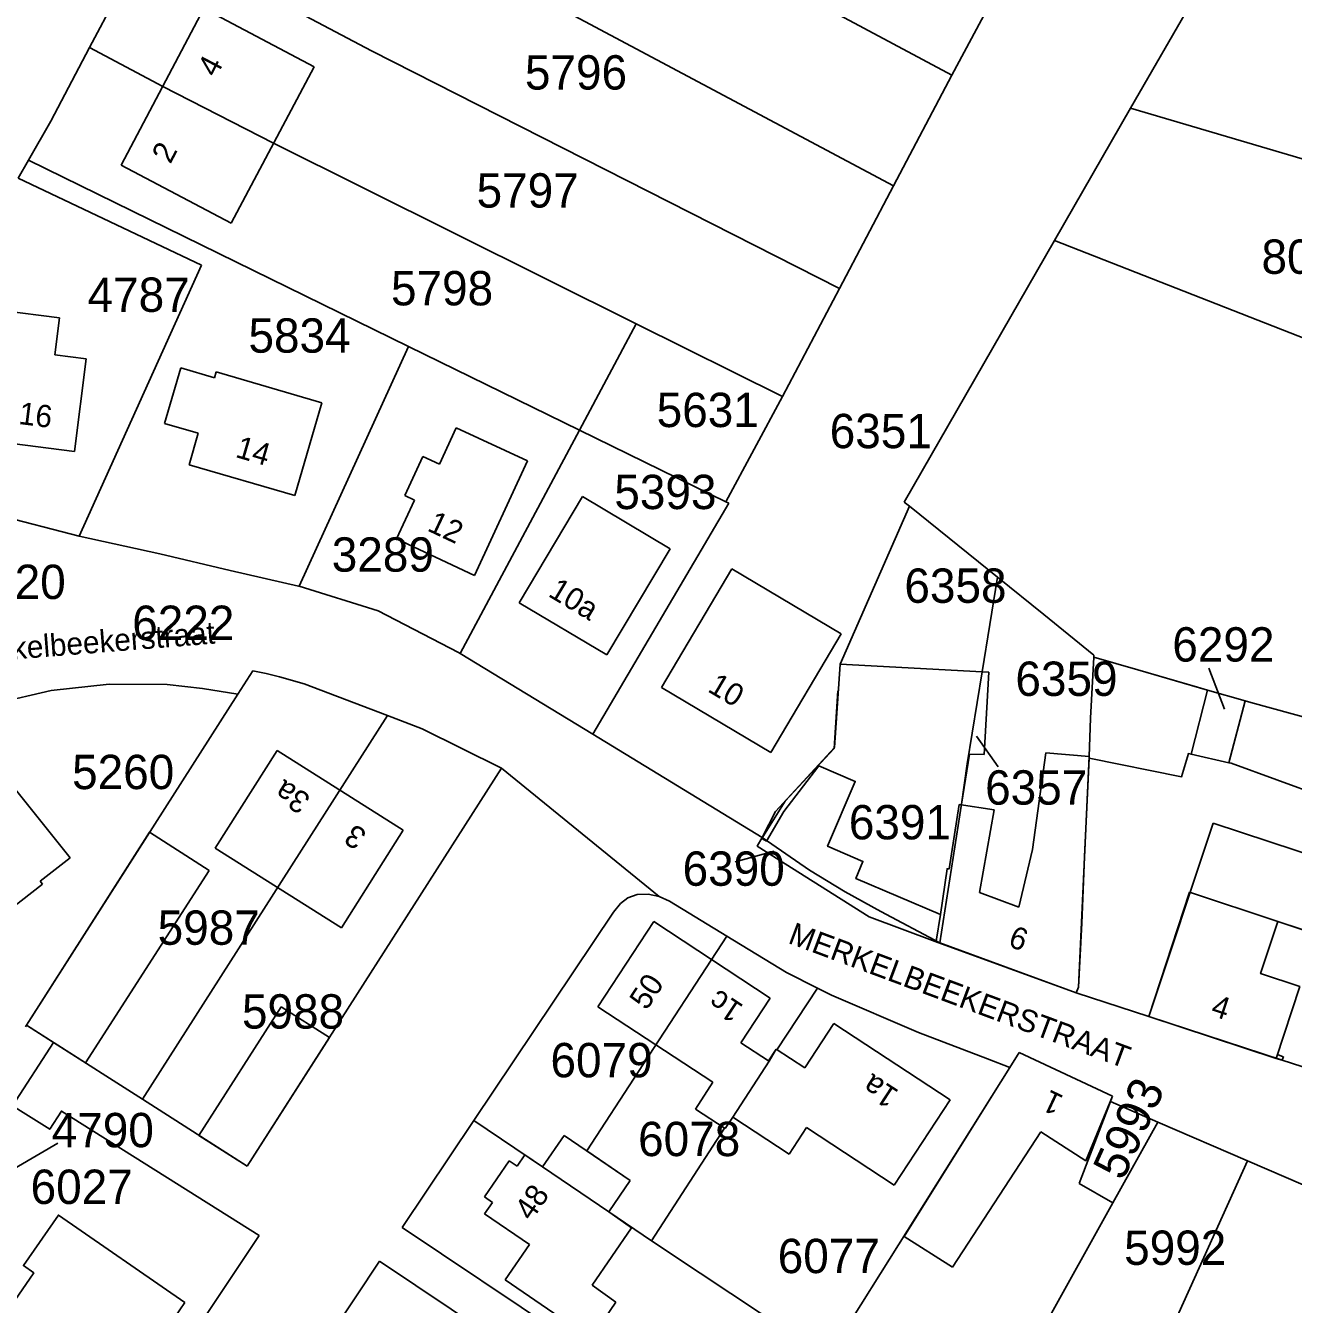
# Model space of a CAD drawing. Extents: x 191922 to 199923, y 328959 to 333350.
# Drawn here: x 196274.9 to 196374.6, y 331196.6 to 331297.2 of the extents above; entities that cross this region are included whole.
import ezdxf

# ---------------------------------------------------------------- set-up
doc = ezdxf.new("R2010")
doc.units = 0
for name, color, linetype in [('bouwvlak', 7, 'Continuous'), ('enkelbestemming', 7, 'Continuous'), ('Level 6', 7, 'Continuous'), ('maatvoering - maximum aantal wooneenheden', 7, 'Continuous'), ('Maatvoering_symbolen', 7, 'Continuous'), ('recreatiewoning', 7, 'Continuous')]:
    doc.layers.add(name, color=color, linetype=linetype)

msp = doc.modelspace()

# ---------------------------------------------------------------- linework, layer by layer
at = {"layer": 'bouwvlak'}
for p, q in [((196367.96, 331246.64), (196369.21, 331243.42)), ((196351.41, 331238.88), (196349.71, 331241.29)), ((196330.72, 331231.39), (196333.8, 331232.23)), ((196277.45, 331209.29), (196266.9, 331203.1))]:
    msp.add_line(p, q, dxfattribs=at)
at = {"layer": 'Level 6'}
for p, q in [((196294.07, 331321.96), (196347.77, 331293.27)), ((196301.13, 331306.97), (196343.18, 331284.55)), ((196284.69, 331304.39), (196279.96, 331295.43)), ((196347.77, 331293.27), (196353.76, 331304.52)), ((196361.82, 331290.66), (196368.15, 331301.65)), ((196296.47, 331298.16), (196302.12, 331295.17)), ((196279.96, 331295.43), (196276.91, 331289.64)), ((196279.96, 331295.43), (196285.72, 331292.38)), ((196302.12, 331295.17), (196338.93, 331276.49)), ((196343.18, 331284.55), (196347.77, 331293.27)), ((196285.72, 331292.38), (196294.43, 331287.91)), ((196355.84, 331280.26), (196361.82, 331290.66)), ((196388.34, 331282.84), (196361.82, 331290.66)), ((196276.91, 331289.64), (196275.15, 331286.58)), ((196294.43, 331287.91), (196322.94, 331273.72)), ((196275.15, 331286.58), (196274.34, 331285.17)), ((196275.15, 331286.58), (196305.03, 331271.93)), ((196274.34, 331285.17), (196288.77, 331278.31)), ((196338.93, 331276.49), (196343.18, 331284.55)), ((196355.84, 331280.26), (196344.01, 331259.69)), ((196384.21, 331269.13), (196355.84, 331280.26)), ((196288.77, 331278.31), (196279.15, 331257)), ((196334.45, 331267.99), (196338.93, 331276.49)), ((196318.48, 331265.35), (196322.94, 331273.72)), ((196334.45, 331267.99), (196322.94, 331273.72)), ((196296.45, 331253.07), (196305.03, 331271.93)), ((196318.48, 331265.35), (196305.03, 331271.93)), ((196330, 331259.71), (196334.45, 331267.99)), ((196309.11, 331247.78), (196318.48, 331265.35)), ((196318.48, 331265.35), (196330, 331259.71)), ((196272.14, 331258.82), (196279.15, 331257)), ((196330.22, 331259.6), (196319.52, 331241.43)), ((196330, 331259.71), (196330.22, 331259.6)), ((196338.97, 331246.94), (196344.43, 331259.36)), ((196344.01, 331259.69), (196344.43, 331259.36)), ((196351.35, 331253.78), (196344.43, 331259.36)), ((196285.49, 331255.62), (196279.15, 331257)), ((196285.49, 331255.62), (196291.01, 331254.32)), ((196291.01, 331254.32), (196296.38, 331253.09)), ((196350.14, 331246.35), (196351.35, 331253.78)), ((196354.99, 331250.84), (196351.35, 331253.78)), ((196296.38, 331253.09), (196296.45, 331253.07)), ((196302.65, 331251.13), (196296.45, 331253.07)), ((196302.65, 331251.13), (196308.97, 331247.86)), ((196358.93, 331247.65), (196354.99, 331250.84)), ((196308.97, 331247.86), (196309.11, 331247.78)), ((196319.52, 331241.43), (196309.11, 331247.78)), ((196338.97, 331246.94), (196338.53, 331240.39)), ((196350.14, 331246.35), (196338.97, 331246.94)), ((196358.92, 331247.49), (196358.67, 331242.69)), ((196358.93, 331247.65), (196358.92, 331247.49)), ((196362.39, 331246.5), (196358.92, 331247.49)), ((196292.79, 331246.43), (196291.61, 331244.58)), ((196292.79, 331246.43), (196293.83, 331246.21)), ((196293.83, 331246.21), (196294.89, 331245.96)), ((196294.89, 331245.96), (196296.82, 331245.41)), ((196350.14, 331246.35), (196348.97, 331239.1)), ((196350.66, 331246.32), (196350.14, 331246.35)), ((196350.31, 331239.83), (196350.66, 331246.32)), ((196367.07, 331245.14), (196362.39, 331246.5)), ((196272.49, 331243.83), (196276.94, 331244.87)), ((196276.94, 331244.87), (196281.49, 331245.38)), ((196281.49, 331245.38), (196286.06, 331245.35)), ((196286.06, 331245.35), (196288.84, 331245.03)), ((196288.84, 331245.03), (196291.61, 331244.58)), ((196296.82, 331245.41), (196303.39, 331242.91)), ((196366.58, 331239.86), (196367.87, 331244.91)), ((196367.87, 331244.91), (196367.07, 331245.14)), ((196370.84, 331244.06), (196367.87, 331244.91)), ((196291.61, 331244.58), (196274.99, 331218.55)), ((196369.54, 331239.2), (196370.84, 331244.06)), ((196371.28, 331243.94), (196370.84, 331244.06)), ((196376.15, 331242.59), (196371.28, 331243.94)), ((196284.12, 331212.73), (196303.39, 331242.91)), ((196303.39, 331242.91), (196306.12, 331241.87)), ((196358.56, 331239.69), (196358.67, 331242.69)), ((196306.12, 331241.87), (196312.34, 331238.77)), ((196332.84, 331233.31), (196319.52, 331241.43)), ((196338.53, 331240.39), (196333.9, 331235.37)), ((196348.53, 331235.95), (196349.16, 331239.87)), ((196349.16, 331239.87), (196350.31, 331239.83)), ((196357.72, 331221.56), (196358.56, 331239.69)), ((196366.58, 331239.86), (196369.54, 331239.2)), ((196312.34, 331238.77), (196292.35, 331207.47)), ((196324.75, 331228.68), (196312.34, 331238.77)), ((196348.97, 331239.1), (196348.53, 331235.95)), ((196369.54, 331239.2), (196369.73, 331239.16)), ((196369.73, 331239.16), (196402.78, 331227.1)), ((196346.81, 331225.03), (196348.53, 331235.95)), ((196333.9, 331235.37), (196332.84, 331233.31)), ((196322.28, 331228.57), (196321.7, 331228.13)), ((196323.02, 331228.83), (196322.28, 331228.57)), ((196323.87, 331228.87), (196323.02, 331228.83)), ((196323.87, 331228.87), (196324.75, 331228.68)), ((196325.56, 331228.3), (196324.75, 331228.68)), ((196363.25, 331219.23), (196366.45, 331229.03)), ((196366.45, 331229.03), (196373.4, 331226.7)), ((196321.7, 331228.13), (196321.15, 331227.45)), ((196330.08, 331225.55), (196325.56, 331228.3)), ((196321.15, 331227.45), (196310.18, 331211.05)), ((196373.4, 331226.7), (196377.41, 331225.38)), ((196323.11, 331214.92), (196330.08, 331225.55)), ((196334.77, 331222.7), (196330.08, 331225.55)), ((196346.81, 331225.03), (196357.54, 331221.1)), ((196337.21, 331221.47), (196334.77, 331222.7)), ((196357.54, 331221.1), (196357.72, 331221.56)), ((196333.99, 331216.63), (196337.21, 331221.47)), ((196338.31, 331220.91), (196337.21, 331221.47)), ((196345.14, 331217.97), (196338.31, 331220.91)), ((196357.54, 331221.1), (196363.25, 331219.23)), ((196274.92, 331218.44), (196274.99, 331218.55)), ((196274.99, 331218.55), (196277.12, 331217.19)), ((196373.73, 331215.8), (196363.25, 331219.23)), ((196350.56, 331215.92), (196345.14, 331217.97)), ((196277.12, 331217.19), (196273.89, 331212.21)), ((196284.12, 331212.73), (196277.12, 331217.19)), ((196333.4, 331215.73), (196333.95, 331216.66)), ((196333.95, 331216.66), (196333.99, 331216.63)), ((196330.53, 331211.33), (196333.4, 331215.73)), ((196352.32, 331215.24), (196350.56, 331215.92)), ((196352.32, 331215.24), (196353.06, 331216.42)), ((196353.06, 331216.42), (196360.39, 331212.97)), ((196373.73, 331215.8), (196382.64, 331212.91)), ((196319.07, 331208.67), (196323.11, 331214.92)), ((196338.01, 331192.43), (196352.32, 331215.24)), ((196292.35, 331207.47), (196284.12, 331212.73)), ((196357.78, 331206.12), (196360.23, 331212.55)), ((196360.39, 331212.97), (196360.23, 331212.55)), ((196360.23, 331212.55), (196363.96, 331210.93)), ((196304.55, 331202.64), (196310.18, 331211.05)), ((196315.58, 331207.42), (196310.18, 331211.05)), ((196329.93, 331210.43), (196330.53, 331211.33)), ((196360.43, 331204.59), (196363.96, 331210.93)), ((196363.96, 331210.93), (196371.02, 331207.88)), ((196324.14, 331201.59), (196329.88, 331210.46)), ((196329.88, 331210.46), (196329.93, 331210.43)), ((196322.47, 331206.35), (196319.07, 331208.67)), ((196364.19, 331192.78), (196371.02, 331207.88)), ((196371.02, 331207.88), (196378.62, 331204.59)), ((196320.79, 331203.89), (196315.58, 331207.42)), ((196320.79, 331203.89), (196322.47, 331206.35)), ((196360.43, 331204.59), (196357.78, 331206.12)), ((196355.08, 331194.96), (196360.43, 331204.59)), ((196324.14, 331201.59), (196320.79, 331203.89)), ((196304.55, 331202.64), (196318.15, 331193.55)), ((196283.89, 331187.93), (196293.3, 331202.02)), ((196324.14, 331201.59), (196327.96, 331199.07)), ((196302.76, 331199.99), (196295.98, 331189.82)), ((196321.36, 331187.57), (196302.76, 331199.99)), ((196327.96, 331199.07), (196338.01, 331192.43))]:
    msp.add_line(p, q, dxfattribs=at)
for points in [[(196332.84, 331233.31), (196332.46, 331232.64), (196341.26, 331227.09), (196346.46, 331225.15), (196346.81, 331225.03)], [(196332.84, 331233.31), (196336.58, 331230.74), (196339.37, 331229.05), (196342.17, 331227.49), (196346.81, 331225.03)], [(196273.89, 331212.21), (196276.83, 331210.37), (196277.74, 331211.8), (196293.3, 331202.02)]]:
    msp.add_lwpolyline(points, dxfattribs=at)
at = {"layer": 'recreatiewoning'}
for p, q in [((196282.45, 331286.19), (196288.95, 331298.51)), ((196288.95, 331298.51), (196297.62, 331293.93)), ((196297.62, 331293.93), (196291.1, 331281.62)), ((196291.1, 331281.62), (196282.45, 331286.19)), ((196273.05, 331274.75), (196277.59, 331274.18)), ((196277.59, 331274.18), (196277.22, 331271.27)), ((196277.22, 331271.27), (196279.69, 331270.96)), ((196279.69, 331270.96), (196278.78, 331263.67)), ((196285.86, 331265.87), (196287.13, 331270.24)), ((196289.77, 331269.47), (196287.13, 331270.24)), ((196289.78, 331269.46), (196289.91, 331269.93)), ((196289.91, 331269.93), (196298.23, 331267.5)), ((196298.23, 331267.5), (196296.1, 331260.2)), ((196288.5, 331265.1), (196285.86, 331265.87)), ((196287.78, 331262.63), (196288.5, 331265.1)), ((196307.47, 331262.67), (196308.79, 331265.52)), ((196308.79, 331265.52), (196314.39, 331262.93)), ((196278.78, 331263.67), (196272.83, 331264.42)), ((196304.75, 331260.21), (196306.17, 331263.27)), ((196306.17, 331263.27), (196307.47, 331262.67)), ((196314.39, 331262.93), (196310.23, 331253.92)), ((196296.1, 331260.2), (196287.78, 331262.63)), ((196304.09, 331256.81), (196305.52, 331259.84)), ((196305.52, 331259.84), (196304.75, 331260.21)), ((196313.73, 331251.78), (196318.71, 331260.12)), ((196325.6, 331256.01), (196318.71, 331260.12)), ((196310.23, 331253.92), (196304.09, 331256.81)), ((196325.6, 331256.01), (196320.63, 331247.67)), ((196324.92, 331245.1), (196330.46, 331254.45)), ((196330.46, 331254.45), (196339.07, 331249.34)), ((196320.63, 331247.67), (196313.73, 331251.78)), ((196339.07, 331249.34), (196333.52, 331239.99)), ((196333.52, 331239.99), (196324.92, 331245.1)), ((196366.58, 331239.86), (196367.87, 331244.91)), ((196369.54, 331239.2), (196370.84, 331244.06)), ((196289.84, 331232.49), (196294.7, 331240.17)), ((196294.7, 331240.17), (196304.62, 331233.89)), ((196358.56, 331239.69), (196358.55, 331239.56)), ((196278.42, 331231.72), (196273.93, 331237.35)), ((196351.08, 331235.48), (196349.94, 331228.99)), ((196284.67, 331233.73), (196274.99, 331218.55)), ((196289.37, 331230.72), (196284.67, 331233.73)), ((196304.62, 331233.89), (196299.77, 331226.22)), ((196363.25, 331219.23), (196368.31, 331234.44)), ((196276.06, 331229.89), (196278.42, 331231.72)), ((196299.77, 331226.22), (196289.84, 331232.49)), ((196353.02, 331227.83), (196354.11, 331232.36)), ((196279.63, 331215.59), (196289.37, 331230.72)), ((196266.95, 331222.4), (196276.26, 331229.64)), ((196276.26, 331229.64), (196276.06, 331229.89)), ((196349.94, 331228.99), (196353.02, 331227.83)), ((196319.92, 331220), (196324.33, 331226.71)), ((196324.33, 331226.71), (196333.47, 331220.67)), ((196346.46, 331225.15), (196357.54, 331221.1)), ((196357.72, 331221.56), (196357.54, 331221.1)), ((196333.47, 331220.67), (196331.18, 331217.18)), ((196295.03, 331220.01), (196288.56, 331209.89)), ((196298.82, 331217.59), (196295.03, 331220.01)), ((196328.96, 331214.08), (196319.92, 331220)), ((196274.99, 331218.55), (196279.63, 331215.59)), ((196336.19, 331215.2), (196338.47, 331218.69)), ((196338.47, 331218.69), (196347.63, 331212.69)), ((196363.25, 331219.23), (196373.26, 331215.95)), ((196292.35, 331207.47), (196298.82, 331217.59)), ((196331.18, 331217.18), (196333.35, 331215.76)), ((196333.35, 331215.76), (196333.95, 331216.66)), ((196333.95, 331216.66), (196336.19, 331215.2)), ((196353.06, 331216.42), (196344, 331201.93)), ((196360.39, 331212.97), (196353.06, 331216.42)), ((196373.26, 331215.95), (196373.73, 331215.8)), ((196373.82, 331216.08), (196373.36, 331216.26)), ((196373.73, 331215.8), (196373.83, 331216.1)), ((196327.6, 331211.95), (196328.96, 331214.08)), ((196347.63, 331212.69), (196343.23, 331205.99)), ((196358.3, 331207.9), (196360.39, 331212.97)), ((196329.93, 331210.43), (196327.6, 331211.95)), ((196330.53, 331211.33), (196329.93, 331210.43)), ((196334.96, 331208.42), (196330.53, 331211.33)), ((196336.32, 331210.51), (196334.96, 331208.42)), ((196343.23, 331205.99), (196336.32, 331210.51)), ((196288.56, 331209.89), (196292.35, 331207.47)), ((196315.58, 331207.42), (196317.27, 331209.89)), ((196317.27, 331209.89), (196322.47, 331206.35)), ((196347.81, 331199.53), (196354.77, 331210.17)), ((196354.77, 331210.17), (196358.3, 331207.9)), ((196311.01, 331205.05), (196312.96, 331207.89)), ((196312.96, 331207.89), (196313.58, 331207.47)), ((196313.58, 331207.47), (196314.19, 331208.36)), ((196314.19, 331208.36), (196315.58, 331207.42)), ((196322.47, 331206.35), (196320.79, 331203.89)), ((196311.63, 331204.62), (196311.01, 331205.05)), ((196311.02, 331203.73), (196311.63, 331204.62)), ((196314.56, 331201.31), (196311.02, 331203.73)), ((196320.79, 331203.89), (196322.57, 331202.63)), ((196322.57, 331202.63), (196319.47, 331198.11)), ((196344, 331201.93), (196347.81, 331199.53)), ((196312.64, 331198.54), (196314.56, 331201.31)), ((196319.39, 331193.93), (196312.64, 331198.54)), ((196319.47, 331198.11), (196321.35, 331196.79)), ((196321.35, 331196.79), (196319.39, 331193.93))]:
    msp.add_line(p, q, dxfattribs=at)
for points in [[(196358.92, 331247.49), (196362.39, 331246.5), (196367.87, 331244.91), (196370.84, 331244.06)], [(196338.8, 331244.86), (196338.5, 331240.31), (196334.66, 331236.17), (196332.83, 331233.23), (196333.2, 331233.04), (196334.54, 331235.35), (196337.3, 331238.96), (196340.17, 331237.73), (196337.99, 331232.63), (196340.77, 331231.44), (196340.22, 331230.09), (196346.87, 331227.26), (196346.53, 331225.16)], [(196354.11, 331232.36), (196355.16, 331239.97), (196358.56, 331239.69)], [(196369.54, 331239.2), (196366.58, 331239.86), (196366.36, 331239.92), (196365.83, 331238.1), (196358.55, 331239.56)], [(196358.55, 331239.56), (196358.19, 331231.83), (196357.98, 331226.58), (196357.72, 331221.56)], [(196346.87, 331227.26), (196347.39, 331230.86), (196347.55, 331230.84), (196348.35, 331235.91), (196351.08, 331235.48)], [(196373.26, 331215.95), (196375.12, 331221.59), (196372.04, 331222.61), (196373.4, 331226.7), (196377.41, 331225.38), (196379.21, 331230.84), (196368.31, 331234.44)], [(196287.46, 331196.75), (196285.47, 331193.88), (196283.43, 331195.3), (196276.79, 331185.66), (196278.86, 331184.28), (196275.11, 331178.85), (196273.05, 331180.26), (196266.42, 331170.66), (196268.47, 331169.25), (196266.5, 331166.39), (196256.53, 331173.3), (196259.27, 331177.25), (196260.09, 331176.67), (196265.18, 331184.07), (196264.35, 331184.6), (196269.67, 331192.28), (196270.5, 331191.71), (196275.56, 331199.08), (196274.76, 331199.65), (196277.5, 331203.62), (196287.46, 331196.75)]]:
    msp.add_lwpolyline(points, dxfattribs=at)

# ---------------------------------------------------------------- texts
at = {"layer": 'enkelbestemming'}
for s, p in [('5796', (196314.19, 331292.13)), ('5797', (196310.39, 331282.85)), ('807', (196372.11, 331277.64)), ('5798', (196303.66, 331275.16)), ('4787', (196279.8, 331274.65)), ('5834', (196292.45, 331271.44)), ('5631', (196324.55, 331265.59)), ('6351', (196338.16, 331263.93)), ('5393', (196321.22, 331259.14)), ('3289', (196299, 331254.22)), ('6220', (196270.05, 331252.07)), ('6358', (196344.03, 331251.77)), ('6222', (196283.31, 331248.85)), ('6292', (196365.1, 331247.15)), ('6359', (196352.76, 331244.45)), ('5260', (196278.58, 331237.12)), ('6357', (196350.38, 331235.9)), ('6391', (196339.66, 331233.17)), ('6390', (196326.59, 331229.52)), ('5987', (196285.31, 331224.88)), ('5988', (196291.94, 331218.29)), ('6079', (196316.2, 331214.46)), ('4790', (196276.98, 331208.96)), ('6078', (196323.09, 331208.26)), ('6027', (196275.32, 331204.5)), ('5992', (196361.31, 331199.71)), ('6077', (196334.07, 331199.06))]:
    msp.add_text(s, height=2.7, dxfattribs=at).set_placement(p)
msp.add_text('5993', height=2.7, rotation=65.518, dxfattribs=at).set_placement((196361.22, 331206.25))
at = {"layer": 'maatvoering - maximum aantal wooneenheden'}
for s, rotation, p in [('4', 62.2041, (196289.9, 331293.02)), ('2', 62.2041, (196286.31, 331286.22)), ('16', 352.875, (196274.32, 331265.84)), ('14', 343.7237, (196291.35, 331263.25)), ('12', 334.7684, (196306.43, 331257.48)), ('10a', 329.1739, (196315.94, 331252.33)), ('10', 329.3804, (196328.48, 331244.84)), ('3a', 147.7091, (196297.44, 331236.54)), ('3', 147.6784, (196301.86, 331233.74)), ('6', 339.914, (196352.11, 331224.79)), ('50', 56.6757, (196323.76, 331219.66)), ('1c', 146.5484, (196331.47, 331220.08)), ('4', 341.8732, (196368.04, 331219.35)), ('1a', 146.7551, (196343.68, 331213.37)), ('1', 154.7684, (196356.64, 331212.96)), ('48', 55.5624, (196314.7, 331203.09))]:
    msp.add_text(s, height=1.75, rotation=rotation, dxfattribs=at).set_placement(p)
at = {"layer": 'Maatvoering_symbolen'}
for s, rotation, p in [('Merkelbeekerstraat', 4.5351, (196269.9, 331246.99)), ('MERKELBEEKERSTRAAT', 339.5514, (196334.8, 331225.04))]:
    msp.add_text(s, height=1.75, rotation=rotation, dxfattribs=at).set_placement(p)

doc.saveas('drawing.dxf')
